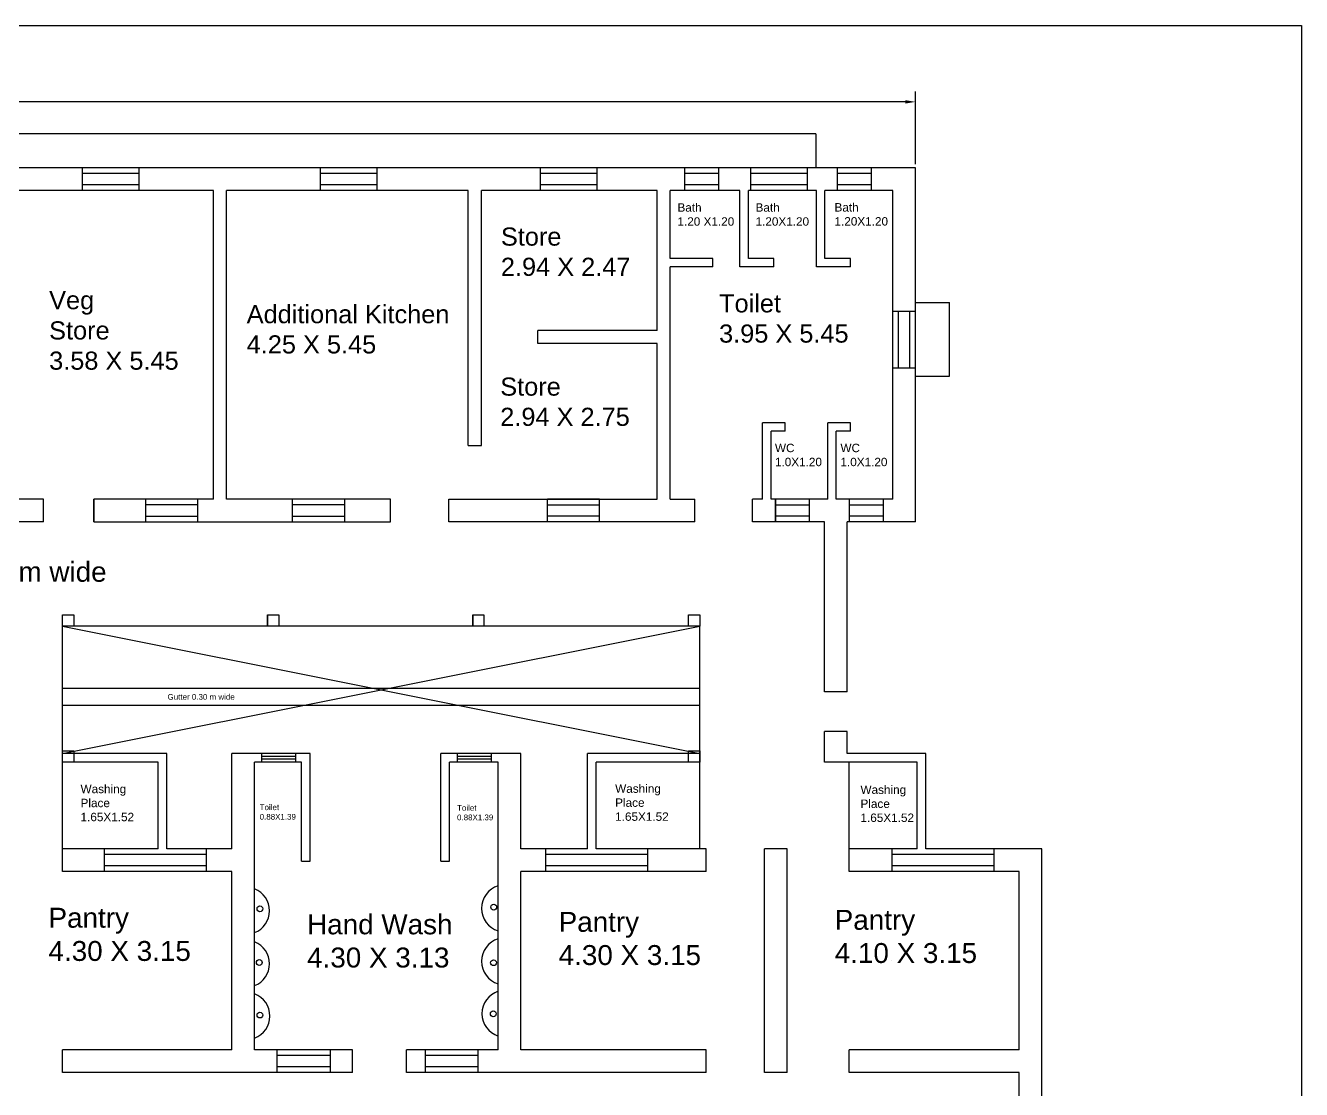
# Model space of a CAD drawing. Header units: inches. Extents: x 101 to 668, y -217 to 99.
# Drawn here: x 465.16 to 487.69, y 34.14 to 52.92 of the extents above; entities that cross this region are included whole.
import ezdxf

# ---------------------------------------------------------------- set-up
doc = ezdxf.new("R2010")
doc.units = ezdxf.units.IN
doc.header["$MEASUREMENT"] = 0
doc.styles.get("Standard").update_dxf_attribs({"font": 'arial.ttf'})
doc.dimstyles.get("Standard").update_dxf_attribs({"dimtxt": 0.18, "dimasz": 0.18, "dimexe": 0.18, "dimexo": 0.0625, "dimgap": 0.09, "dimtad": 0, "dimtih": 1, "dimtoh": 1, "dimdec": 4, "dimzin": 0, "dimdsep": 46, "dimtxsty": 'Standard', "dimcen": 0.09, "dimadec": 0, "dimazin": 0, "dimtfac": 1, "dimtdec": 4, "dimtofl": 0, "dimtmove": 0, "dimatfit": 3, "dimfxl": 1, "dimtolj": 1, "dimtzin": 0, "dimarcsym": 0})

# ---------------------------------------------------------------- blocks, each defined once
blk = doc.blocks.new('*D139')
at = {"color": 0, "lineweight": -2}
for p, q in [((447.946, 50.47), (447.946, 51.751)), ((480.876, 50.47), (480.876, 51.751)), ((448.126, 51.571), (463.878, 51.571)), ((480.696, 51.571), (464.944, 51.571))]:
    blk.add_line(p, q, dxfattribs=at)
at = {"color": 0}
for points in [[(448.126, 51.601), (448.126, 51.541), (447.946, 51.571)], [(480.696, 51.601), (480.696, 51.541), (480.876, 51.571)]]:
    blk.add_solid(points, dxfattribs=at)
at = {"layer": 'Defpoints', "color": 0}
for p in [(480.876, 51.571), (447.946, 50.408), (480.876, 50.408)]:
    blk.add_point(p, dxfattribs=at)
at = {"color": 0, "insert": (464.411, 51.571), "char_height": 0.18, "attachment_point": 5}
blk.add_mtext('\\A1;32.9300', dxfattribs=at)

msp = doc.modelspace()

# ---------------------------------------------------------------- linework, layer by layer
for p, q in [((479.11342, 51.00756), (449.44308, 51.00756)), ((479.11342, 51.00756), (479.11342, 50.40756)), ((480.87609, 50.40756), (447.94609, 50.40756)), ((466.16245, 50.40756), (466.16245, 50.00756)), ((467.16245, 50.30756), (466.16245, 50.30756)), ((467.16245, 50.40756), (467.16245, 50.00756)), ((470.36259, 50.40756), (470.36259, 50.00756)), ((471.36259, 50.30756), (470.36259, 50.30756)), ((471.36259, 50.40756), (471.36259, 50.00756)), ((474.24555, 50.40756), (474.24555, 50.00756)), ((475.24555, 50.30756), (474.24555, 50.30756)), ((475.24555, 50.40756), (475.24555, 50.00756)), ((476.80211, 50.00756), (476.80211, 50.40756)), ((477.40211, 50.30756), (476.80211, 50.30756)), ((477.40211, 50.00756), (477.40211, 50.40756)), ((477.96342, 50.40756), (477.96342, 50.00756)), ((478.96342, 50.30756), (477.96342, 50.30756)), ((478.96342, 50.40756), (478.96342, 50.00756)), ((479.49791, 50.00756), (479.49791, 50.40756)), ((480.09791, 50.30756), (479.49791, 50.30756)), ((480.09791, 50.00756), (480.09791, 50.40756)), ((480.87609, 44.15756), (480.87609, 50.40756)), ((467.16245, 50.10756), (466.16245, 50.10756)), ((471.36259, 50.10756), (470.36259, 50.10756)), ((475.24555, 50.10756), (474.24555, 50.10756)), ((477.40211, 50.10756), (476.80211, 50.10756)), ((478.96342, 50.10756), (477.96342, 50.10756)), ((480.09791, 50.10756), (479.49791, 50.10756)), ((468.48171, 50.00756), (464.93087, 50.00756)), ((468.48171, 44.55756), (468.48171, 50.00756)), ((472.97945, 50.00756), (468.71171, 50.00756)), ((468.71171, 44.55756), (468.71171, 50.00756)), ((472.97945, 45.50756), (472.97945, 50.00756)), ((476.31471, 50.00756), (473.20945, 50.00756)), ((473.20945, 47.53756), (473.20945, 50.00756)), ((476.31471, 47.53756), (476.31471, 50.00756)), ((477.77609, 50.00756), (476.54471, 50.00756)), ((476.54471, 48.80756), (476.54471, 50.00756)), ((477.77609, 50.00756), (476.54471, 50.00756)), ((476.54471, 48.80756), (476.54471, 50.00756)), ((477.77609, 48.65756), (477.77609, 50.00756)), ((479.12609, 50.00756), (477.92609, 50.00756)), ((477.92609, 48.80756), (477.92609, 50.00756)), ((479.12609, 50.00756), (477.92609, 50.00756)), ((479.12609, 48.65756), (479.12609, 50.00756)), ((480.47609, 50.00756), (479.27609, 50.00756)), ((479.27609, 48.80756), (479.27609, 50.00756)), ((480.47609, 50.00756), (479.27609, 50.00756)), ((480.47609, 44.55756), (480.47609, 50.00756)), ((480.47609, 44.55756), (480.47609, 50.00756)), ((474.24555, 48.7301), (474.24555, 48.7301)), ((477.29471, 48.80756), (476.54471, 48.80756)), ((477.29471, 48.65756), (477.29471, 48.80756)), ((478.37609, 48.80756), (477.92609, 48.80756)), ((478.37609, 48.65756), (478.37609, 48.80756)), ((479.72609, 48.80756), (479.27609, 48.80756)), ((479.72609, 48.65756), (479.72609, 48.80756)), ((479.72609, 48.65756), (479.72609, 48.80756)), ((476.54471, 47.53756), (476.54471, 48.65756)), ((477.29471, 48.65756), (476.54471, 48.65756)), ((478.37609, 48.65756), (477.77609, 48.65756)), ((479.72609, 48.65756), (479.12609, 48.65756)), ((480.87609, 48.0267), (481.47609, 48.0267)), ((481.47609, 46.7267), (481.47609, 48.0267)), ((480.47609, 47.8767), (480.87609, 47.8767)), ((480.57609, 46.8767), (480.57609, 47.8767)), ((480.77609, 46.8767), (480.77609, 47.8767)), ((473.20945, 45.50756), (473.20945, 47.53756)), ((476.31471, 47.53756), (474.20945, 47.53756)), ((474.20945, 47.30756), (474.20945, 47.53756)), ((476.54471, 44.55756), (476.54471, 47.53756)), ((476.31471, 47.30756), (474.20945, 47.30756)), ((476.31471, 44.55756), (476.31471, 47.30756)), ((480.47609, 46.8767), (480.87609, 46.8767)), ((480.87609, 46.7267), (481.47609, 46.7267)), ((478.17609, 44.55756), (478.17609, 45.90756)), ((478.57609, 45.90756), (478.17609, 45.90756)), ((478.32609, 44.55756), (478.32609, 45.75756)), ((478.57609, 45.75756), (478.32609, 45.75756)), ((478.57609, 45.75756), (478.57609, 45.90756)), ((479.32609, 44.55756), (479.32609, 45.90756)), ((479.72609, 45.90756), (479.32609, 45.90756)), ((479.47609, 44.55756), (479.47609, 45.75756)), ((479.72609, 45.75756), (479.47609, 45.75756)), ((479.72609, 45.75756), (479.72609, 45.90756)), ((472.97945, 45.50756), (473.20945, 45.50756)), ((465.47609, 44.55756), (464.93087, 44.55756)), ((465.47609, 44.15756), (465.47609, 44.55756)), ((466.36609, 44.15756), (466.36609, 44.55756)), ((468.48171, 44.55756), (466.36609, 44.55756)), ((466.36609, 44.55756), (466.36609, 44.15756)), ((467.28609, 44.15756), (467.28609, 44.55756)), ((468.20609, 44.45756), (467.28609, 44.45756)), ((468.20609, 44.15756), (468.20609, 44.55756)), ((471.60609, 44.55756), (468.71171, 44.55756)), ((469.87609, 44.15756), (469.87609, 44.55756)), ((470.79609, 44.45756), (469.87609, 44.45756)), ((470.79609, 44.15756), (470.79609, 44.55756)), ((471.60609, 44.15756), (471.60609, 44.55756)), ((472.63609, 44.15756), (472.63609, 44.55756)), ((472.63609, 44.55756), (476.31471, 44.55756)), ((475.29609, 44.55756), (474.37609, 44.55756)), ((474.37609, 44.15756), (474.37609, 44.55756)), ((474.37609, 44.45756), (475.29609, 44.45756)), ((475.29609, 44.15756), (475.29609, 44.55756)), ((476.54471, 44.55756), (476.97609, 44.55756)), ((476.97609, 44.15756), (476.97609, 44.55756)), ((478.17609, 44.55756), (477.99609, 44.55756)), ((478.17609, 44.55756), (477.99609, 44.55756)), ((477.99609, 44.15756), (477.99609, 44.55756)), ((478.17609, 44.55756), (477.99609, 44.55756)), ((478.17609, 44.55756), (477.99609, 44.55756)), ((479.32609, 44.55756), (478.32609, 44.55756)), ((478.34609, 44.55756), (478.32609, 44.55756)), ((479.32609, 44.55756), (478.32609, 44.55756)), ((478.34609, 44.55756), (478.32609, 44.55756)), ((478.40093, 44.55756), (478.40093, 44.15756)), ((478.40093, 44.15756), (478.40093, 44.55756)), ((478.40093, 44.45756), (479.00093, 44.45756)), ((479.00093, 44.15756), (479.00093, 44.55756)), ((480.47609, 44.55756), (479.47609, 44.55756)), ((480.47609, 44.55756), (479.47609, 44.55756)), ((479.71134, 44.15756), (479.71134, 44.55756)), ((479.71134, 44.45756), (480.31134, 44.45756)), ((480.31134, 44.15756), (480.31134, 44.55756)), ((465.47609, 44.15756), (461.48609, 44.15756)), ((466.36609, 44.15756), (471.60609, 44.15756)), ((467.28609, 44.25756), (468.20609, 44.25756)), ((469.87609, 44.25756), (470.79609, 44.25756)), ((476.97609, 44.15756), (472.63609, 44.15756)), ((475.29609, 44.25756), (474.37609, 44.25756)), ((479.26609, 44.15756), (477.99609, 44.15756)), ((478.34609, 44.15756), (477.99609, 44.15756)), ((479.00093, 44.25756), (478.40093, 44.25756)), ((479.26609, 41.15756), (479.26609, 44.15756)), ((480.87609, 44.15756), (479.66609, 44.15756)), ((479.66609, 41.15756), (479.66609, 44.15756)), ((480.31134, 44.25756), (479.71134, 44.25756)), ((465.81609, 42.31756), (465.81609, 42.51756)), ((465.81609, 42.51756), (466.01609, 42.51756)), ((466.01609, 42.51756), (466.01609, 42.31756)), ((469.43609, 42.51756), (469.43609, 42.31756)), ((469.43609, 42.31756), (469.43609, 42.51756)), ((469.43609, 42.51756), (469.63609, 42.51756)), ((469.63609, 42.51756), (469.63609, 42.31756)), ((473.05609, 42.51756), (473.05609, 42.31756)), ((473.05609, 42.31756), (473.05609, 42.51756)), ((473.05609, 42.51756), (473.25609, 42.51756)), ((473.25609, 42.51756), (473.25609, 42.31756)), ((476.86609, 42.31756), (476.86609, 42.51756)), ((476.86609, 42.51756), (477.06609, 42.51756)), ((477.06609, 42.51756), (477.06609, 42.31756)), ((465.81609, 37.98756), (465.81609, 42.31756)), ((477.06609, 42.31756), (465.81609, 42.31756)), ((465.81609, 42.31756), (477.06609, 40.06756)), ((465.81609, 40.06756), (477.06609, 42.31756)), ((466.01609, 42.31756), (465.81609, 42.31756)), ((469.63609, 42.31756), (469.43609, 42.31756)), ((473.25609, 42.31756), (473.05609, 42.31756)), ((477.06609, 42.31756), (476.86609, 42.31756)), ((477.06609, 38.38756), (477.06609, 42.31756)), ((477.06609, 41.21756), (465.81609, 41.21756)), ((479.66609, 41.15756), (479.26609, 41.15756)), ((477.06609, 40.91756), (465.81609, 40.91756)), ((479.66609, 40.45756), (479.26609, 40.45756)), ((479.26609, 39.91756), (479.26609, 40.45756)), ((479.66609, 40.06756), (479.66609, 40.45756)), ((465.81609, 39.91756), (465.81609, 40.11756)), ((465.81609, 40.11756), (466.01609, 40.11756)), ((466.01609, 40.11756), (466.01609, 39.91756)), ((476.86609, 39.91756), (476.86609, 40.11756)), ((476.86609, 40.11756), (477.06609, 40.11756)), ((477.06609, 40.11756), (477.06609, 39.91756)), ((467.65609, 40.06756), (465.81609, 40.06756)), ((467.50609, 39.91756), (465.81609, 39.91756)), ((466.01609, 39.91756), (465.81609, 39.91756)), ((467.50609, 38.38756), (467.50609, 39.91756)), ((467.65609, 38.38756), (467.65609, 40.06756)), ((468.80609, 38.38756), (468.80609, 40.06756)), ((470.18609, 40.06756), (468.80609, 40.06756)), ((470.03609, 39.91756), (469.20609, 39.91756)), ((469.20609, 34.83756), (469.20609, 39.91756)), ((469.33155, 39.91756), (469.33155, 40.06756)), ((469.93155, 40.01756), (469.33155, 40.01756)), ((469.93155, 39.96756), (469.33155, 39.96756)), ((469.93155, 39.91756), (469.93155, 40.06756)), ((470.03609, 38.16756), (470.03609, 39.91756)), ((470.18609, 38.16756), (470.18609, 40.06756)), ((473.90609, 40.06756), (472.49609, 40.06756)), ((472.49609, 38.16756), (472.49609, 40.06756)), ((473.50609, 39.91756), (472.64609, 39.91756)), ((472.64609, 38.16756), (472.64609, 39.91756)), ((472.78692, 39.91756), (472.78692, 40.06756)), ((473.38692, 40.01756), (472.78692, 40.01756)), ((473.38692, 39.96756), (472.78692, 39.96756)), ((473.38692, 39.91756), (473.38692, 40.06756)), ((473.50609, 34.83756), (473.50609, 39.91756)), ((473.90609, 38.38756), (473.90609, 40.06756)), ((477.06609, 40.06756), (475.08609, 40.06756)), ((475.08609, 38.38756), (475.08609, 40.06756)), ((477.06609, 39.91756), (475.23609, 39.91756)), ((475.23609, 38.38756), (475.23609, 39.91756)), ((477.06609, 39.91756), (476.86609, 39.91756)), ((480.90609, 39.91756), (479.26609, 39.91756)), ((481.05609, 40.06756), (479.66609, 40.06756)), ((479.70609, 37.98756), (479.70609, 39.91756)), ((480.90609, 38.38756), (480.90609, 39.91756)), ((481.05609, 38.38756), (481.05609, 40.06756)), ((467.50609, 38.38756), (465.81609, 38.38756)), ((466.5524, 38.38756), (466.5524, 37.98756)), ((468.80609, 38.38756), (467.65609, 38.38756)), ((468.3524, 38.38756), (468.3524, 37.98756)), ((469.20609, 34.83756), (469.20609, 38.38756)), ((473.50609, 34.83756), (473.50609, 38.38756)), ((475.08609, 38.38756), (473.90609, 38.38756)), ((474.3404, 38.38756), (474.3404, 37.98756)), ((477.17609, 38.38756), (475.23609, 38.38756)), ((476.1404, 38.38756), (476.1404, 37.98756)), ((477.17609, 37.98756), (477.17609, 38.38756)), ((478.20609, 34.43756), (478.20609, 38.38756)), ((478.60609, 38.38756), (478.20609, 38.38756)), ((478.60609, 34.43756), (478.60609, 38.38756)), ((480.90609, 38.38756), (479.70609, 38.38756)), ((480.45891, 38.38756), (480.45891, 37.98756)), ((483.10609, 38.38756), (481.05609, 38.38756)), ((482.25891, 38.38756), (482.25891, 37.98756)), ((483.10609, 23.36756), (483.10609, 38.38756)), ((467.65609, 38.28756), (466.5524, 38.28756)), ((468.3524, 38.08756), (466.5524, 38.08756)), ((468.3524, 38.28756), (467.65609, 38.28756)), ((470.03609, 38.16756), (470.18609, 38.16756)), ((472.49609, 38.16756), (472.64609, 38.16756)), ((475.23609, 38.28756), (474.3404, 38.28756)), ((476.1404, 38.08756), (474.3404, 38.08756)), ((476.1404, 38.28756), (475.23609, 38.28756)), ((480.90609, 38.28756), (480.45891, 38.28756)), ((482.25891, 38.08756), (480.45891, 38.08756)), ((482.25891, 38.28756), (480.90609, 38.28756)), ((468.80609, 37.98756), (465.81609, 37.98756)), ((468.80609, 34.83756), (468.80609, 37.98756)), ((473.90609, 34.83756), (473.90609, 37.98756)), ((477.17609, 37.98756), (473.90609, 37.98756)), ((482.70609, 37.98756), (479.70609, 37.98756)), ((482.70609, 34.83756), (482.70609, 37.98756)), ((466.5524, 36.43231), (466.5524, 36.43231)), ((480.45891, 36.40543), (480.45891, 36.40543)), ((465.81609, 34.43756), (465.81609, 34.83756)), ((468.80609, 34.83756), (465.81609, 34.83756)), ((470.93609, 34.83756), (469.20609, 34.83756)), ((469.60609, 34.43756), (469.60609, 34.83756)), ((470.54609, 34.73756), (469.60609, 34.73756)), ((470.54609, 34.43756), (470.54609, 34.83756)), ((470.93609, 34.43756), (470.93609, 34.83756)), ((471.88609, 34.43756), (471.88609, 34.83756)), ((473.50609, 34.83756), (471.88609, 34.83756)), ((472.22385, 34.43756), (472.22385, 34.83756)), ((473.15385, 34.73756), (472.22385, 34.73756)), ((473.15385, 34.43756), (473.15385, 34.83756)), ((477.17609, 34.83756), (473.90609, 34.83756)), ((477.17609, 34.43756), (477.17609, 34.83756)), ((479.70609, 34.43756), (479.70609, 34.83756)), ((482.70609, 34.83756), (479.70609, 34.83756)), ((470.54609, 34.53756), (469.60609, 34.53756)), ((473.15385, 34.53756), (472.22385, 34.53756)), ((470.93609, 34.43756), (465.81609, 34.43756)), ((477.17609, 34.43756), (471.88609, 34.43756)), ((478.60609, 34.43756), (478.20609, 34.43756)), ((482.70609, 34.43756), (479.70609, 34.43756)), ((482.70609, 23.76756), (482.70609, 34.43756))]:
    msp.add_line(p, q)
msp.add_lwpolyline([(440.18535, 52.91841), (487.68988, 52.91841), (487.68988, 15.24512), (440.18535, 15.24512)], close=True)
for centre in [(473.42741, 37.35647), (469.29929, 37.32719), (469.2889, 36.37866), (473.42475, 36.37498), (469.3004, 35.45097), (473.42068, 35.47362)]:
    msp.add_circle(centre, 0.051)
for centre, start, end in [((469.05165, 37.29167), 291.822141, 68.177859), ((473.62685, 37.33363), 106.899334, 253.100666), ((469.05398, 36.35765), 291.477275, 68.522725), ((473.62918, 36.39961), 107.234638, 252.765362), ((469.06075, 35.43374), 290.476602, 69.523398), ((473.63595, 35.47571), 108.215556, 251.784444)]:
    msp.add_arc(centre, 0.41545, start, end)

# ---------------------------------------------------------------- texts
at = {"attachment_point": 1}
for s, insert, char_height, width in [('Bath\\P1.20X1.20', (479.44469, 49.78309), 0.14837, 2.729872), ('Bath\\P1.20 X1.20', (476.67195, 49.7805), 0.14837, 2.729872), ('Bath\\P1.20X1.20', (478.05083, 49.7805), 0.14837, 2.729872), ('Store\\P2.94 X 2.47', (473.55451, 49.3531), 0.3200978, 2.729872), ('Veg\\PStore\\P3.58 X 5.45', (465.57798, 48.2302), 0.3200978, 2.729872), ('Additional Kitchen\\P4.25 X 5.45', (469.06614, 47.98342), 0.3200978, 3.7452216), ('Toilet\\P3.95 X 5.45', (477.40667, 48.17467), 0.3200978, 2.729872), ('Store\\P2.94 X 2.75', (473.54324, 46.70492), 0.3200978, 2.729872), ('WC\\P1.0X1.20', (478.39322, 45.53584), 0.14837, 2.729872), ('WC\\P1.0X1.20', (479.54971, 45.53584), 0.14837, 2.729872), ('Varandah 1.84 m wide', (461.67684, 43.45165), 0.351739, 8.6047683), ('Gutter 0.30 m wide', (467.6693, 41.11809), 0.100473, 2.729872), ('Washing \\PPlace\\P1.65X1.52', (466.13261, 39.51609), 0.14837, 2.729872), ('Washing \\PPlace\\P1.65X1.52', (475.5722, 39.5227), 0.14837, 2.729872), ('Washing \\PPlace\\P1.65X1.52', (479.90344, 39.50316), 0.14837, 2.729872), ('Toilet\\P0.88X1.39', (469.29531, 39.16861), 0.100473, 2.729872), ('Toilet\\P0.88X1.39', (472.78035, 39.15792), 0.100473, 2.729872), ('Pantry\\P4.30 X 3.15', (465.56693, 37.34496), 0.351739, 8.6047683), ('Hand Wash\\P4.30 X 3.13', (470.13281, 37.22859), 0.351739, 8.6047683), ('Pantry\\P4.30 X 3.15', (474.57454, 37.27251), 0.351739, 8.6047683), ('Pantry\\P4.10 X 3.15', (479.44875, 37.30838), 0.351739, 8.6047683)]:
    msp.add_mtext(s, dxfattribs=dict(at, insert=insert, char_height=char_height, width=width))

# ---------------------------------------------------------------- dimensions: what is measured, and where the dimension line sits
dim = msp.add_linear_dim(base=(480.87609, 51.57089), p1=(447.94609, 50.40756), p2=(480.87609, 50.40756), dimstyle='Standard')
dim.commit()
dim.dimension.update_dxf_attribs({"geometry": '*D139', "text_midpoint": (464.41109, 51.57089)})

doc.saveas('drawing.dxf')
